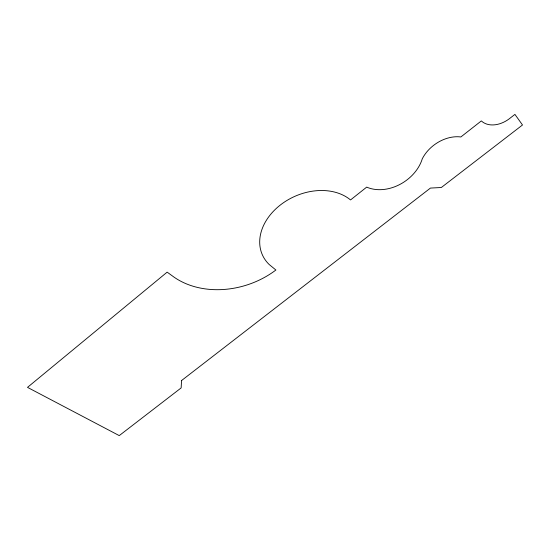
<?xml version="1.0" encoding="UTF-8"?>
<svg xmlns="http://www.w3.org/2000/svg" width="550" height="550" viewBox="0 0 550 550"><rect width="100%" height="100%" fill="white"/><g stroke="black" fill="none" stroke-linecap="round" stroke-linejoin="round"><path stroke-width="0.82" d="M181.555 380.545L181.149 387.915L119.24 435.607L27.5 387.372L167.138 272.14L172.501 276.024A78.375 61.332 -18.4 0 0 275.901 270.016L269.17 264.495A53.082 40.006 -24.5 0 1 279.916 205.343A53.082 40.006 -24.5 0 1 350.529 199.946L366.699 187.11A37.943 28.992 -33.3 0 0 422.283 158.792A32.072 23.334 -35.4 0 1 460.852 136.971L481.339 120.911A24.867 17.944 -40.6 0 0 508.832 119.13L514.931 114.393L522.5 124.988L441.327 187.509L430.444 188.072L181.555 380.545"/></g></svg>
